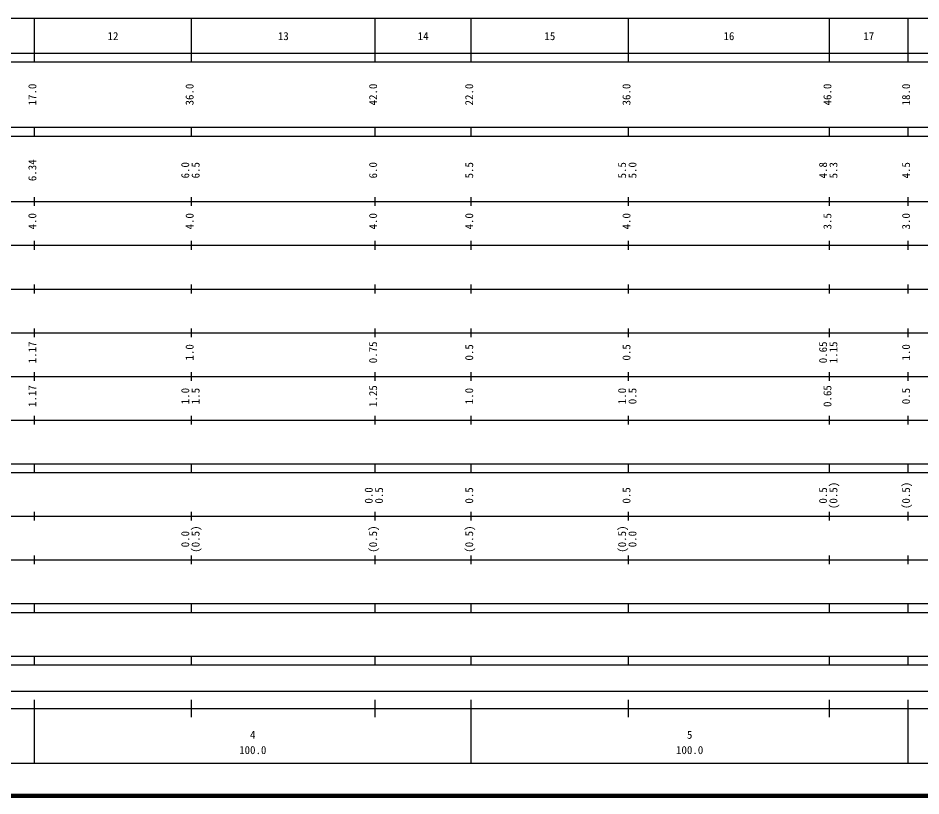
# Model space of a CAD drawing. Units: millimetres on the paper, enlarged 1000 times. Extents: x 40000 to 680000, y 20000 to 380000.
# Drawn here: x 264274 to 470948, y 20000 to 198000 of the extents above; entities that cross this region are included whole.
import ezdxf
from ezdxf.enums import TextEntityAlignment as Align

# ---------------------------------------------------------------- set-up
doc = ezdxf.new("R2010")
doc.units = ezdxf.units.MM
doc.header["$LTSCALE"] = 1000
doc.layers.add('M-TTL', color=2, linetype='Continuous', lineweight=140)
doc.layers.add('M-TTL-BAND', color=7, linetype='Continuous', lineweight=25)
doc.styles.add('ＭＳ ゴシック', font='')
doc.styles.get('ＭＳ ゴシック').set_extended_font_data('MS Gothic')

msp = doc.modelspace()

# ---------------------------------------------------------------- linework, layer by layer
at = {"layer": 'M-TTL'}
msp.add_line((40000, 20000), (680000, 20000), dxfattribs=at)
at = {"layer": 'M-TTL-BAND'}
for p, q in [((68000, 198000), (579000, 198000)), ((268000, 188000), (268000, 198000)), ((304000, 188000), (304000, 198000)), ((346000, 188000), (346000, 198000)), ((368000, 188000), (368000, 198000)), ((404000, 188000), (404000, 198000)), ((450000, 188000), (450000, 198000)), ((468000, 188000), (468000, 198000)), ((40000, 190000), (579000, 190000)), ((40000, 188000), (579000, 188000)), ((40000, 173000), (579000, 173000)), ((268000, 171000), (268000, 173000)), ((304000, 171000), (304000, 173000)), ((346000, 171000), (346000, 173000)), ((368000, 171000), (368000, 173000)), ((404000, 171000), (404000, 173000)), ((450000, 171000), (450000, 173000)), ((468000, 171000), (468000, 173000)), ((40000, 171000), (579000, 171000)), ((40000, 156000), (579000, 156000)), ((268000, 155000), (268000, 157000)), ((304000, 155000), (304000, 157000)), ((346000, 155000), (346000, 157000)), ((368000, 155000), (368000, 157000)), ((404000, 155000), (404000, 157000)), ((450000, 155000), (450000, 157000)), ((468000, 155000), (468000, 157000)), ((268000, 145000), (268000, 147000)), ((304000, 145000), (304000, 147000)), ((346000, 145000), (346000, 147000)), ((368000, 145000), (368000, 147000)), ((404000, 145000), (404000, 147000)), ((450000, 145000), (450000, 147000)), ((468000, 145000), (468000, 147000)), ((46000, 146000), (579000, 146000)), ((268000, 135000), (268000, 137000)), ((304000, 135000), (304000, 137000)), ((346000, 135000), (346000, 137000)), ((368000, 135000), (368000, 137000)), ((404000, 135000), (404000, 137000)), ((450000, 135000), (450000, 137000)), ((468000, 135000), (468000, 137000)), ((52000, 136000), (579000, 136000)), ((268000, 125000), (268000, 127000)), ((304000, 125000), (304000, 127000)), ((346000, 125000), (346000, 127000)), ((368000, 125000), (368000, 127000)), ((404000, 125000), (404000, 127000)), ((450000, 125000), (450000, 127000)), ((468000, 125000), (468000, 127000)), ((46000, 126000), (579000, 126000)), ((52000, 116000), (579000, 116000)), ((268000, 115000), (268000, 117000)), ((304000, 115000), (304000, 117000)), ((346000, 115000), (346000, 117000)), ((368000, 115000), (368000, 117000)), ((404000, 115000), (404000, 117000)), ((450000, 115000), (450000, 117000)), ((468000, 115000), (468000, 117000)), ((46000, 106000), (579000, 106000)), ((268000, 105000), (268000, 107000)), ((304000, 105000), (304000, 107000)), ((346000, 105000), (346000, 107000)), ((368000, 105000), (368000, 107000)), ((404000, 105000), (404000, 107000)), ((450000, 105000), (450000, 107000)), ((468000, 105000), (468000, 107000)), ((40000, 96000), (579000, 96000)), ((268000, 94000), (268000, 96000)), ((304000, 94000), (304000, 96000)), ((346000, 94000), (346000, 96000)), ((368000, 94000), (368000, 96000)), ((404000, 94000), (404000, 96000)), ((450000, 94000), (450000, 96000)), ((468000, 94000), (468000, 96000)), ((40000, 94000), (579000, 94000)), ((268000, 83000), (268000, 85000)), ((304000, 83000), (304000, 85000)), ((346000, 83000), (346000, 85000)), ((368000, 83000), (368000, 85000)), ((404000, 83000), (404000, 85000)), ((450000, 83000), (450000, 85000)), ((468000, 83000), (468000, 85000)), ((49000, 84000), (579000, 84000)), ((268000, 73000), (268000, 75000)), ((304000, 73000), (304000, 75000)), ((346000, 73000), (346000, 75000)), ((368000, 73000), (368000, 75000)), ((404000, 73000), (404000, 75000)), ((450000, 73000), (450000, 75000)), ((468000, 73000), (468000, 75000)), ((40000, 74000), (579000, 74000)), ((40000, 64000), (579000, 64000)), ((268000, 62000), (268000, 64000)), ((304000, 62000), (304000, 64000)), ((346000, 62000), (346000, 64000)), ((368000, 62000), (368000, 64000)), ((404000, 62000), (404000, 64000)), ((450000, 62000), (450000, 64000)), ((468000, 62000), (468000, 64000)), ((40000, 62000), (579000, 62000)), ((40000, 52000), (579000, 52000)), ((268000, 50000), (268000, 52000)), ((304000, 50000), (304000, 52000)), ((346000, 50000), (346000, 52000)), ((368000, 50000), (368000, 52000)), ((404000, 50000), (404000, 52000)), ((450000, 50000), (450000, 52000)), ((468000, 50000), (468000, 52000)), ((40000, 50000), (579000, 50000)), ((117500, 44000), (565000, 44000)), ((268000, 27500), (268000, 42000)), ((304000, 38000), (304000, 42000)), ((346000, 38000), (346000, 42000)), ((368000, 27500), (368000, 42000)), ((404000, 38000), (404000, 42000)), ((450000, 38000), (450000, 42000)), ((468000, 27500), (468000, 42000)), ((40000, 40000), (579000, 40000)), ((68000, 27500), (579000, 27500))]:
    msp.add_line(p, q, dxfattribs=at)

# ---------------------------------------------------------------- texts
at = {"layer": 'M-TTL-BAND', "style": 'ＭＳ ゴシック'}
for s, p in [('12', (286000, 192405)), ('13', (325000, 192405)), ('14', (357000, 192405)), ('15', (386000, 192405)), ('16', (427000, 192405)), ('17', (459000, 192405)), ('4', (318000, 32523)), ('5', (418000, 32523)), ('100.0', (318000, 29033)), ('100.0', (418000, 29033))]:
    msp.add_text(s, height=1833, dxfattribs=at).set_placement(p, align=Align.BOTTOM_CENTER)
for s, p in [('17.0', (269000, 180500)), ('36.0', (305000, 180500)), ('42.0', (347000, 180500)), ('22.0', (369000, 180500)), ('36.0', (405000, 180500)), ('46.0', (451000, 180500)), ('18.0', (469000, 180500)), ('6.34', (269000, 163174)), ('6.0', (304000, 163174)), ('6.5', (306370, 163174)), ('6.0', (347000, 163174)), ('5.5', (369000, 163174)), ('5.5', (404000, 163174)), ('5.0', (406370, 163174)), ('4.8', (450000, 163174)), ('5.3', (452370, 163174)), ('4.5', (469000, 163174)), ('4.0', (269000, 151500)), ('4.0', (305000, 151500)), ('4.0', (347000, 151500)), ('4.0', (369000, 151500)), ('4.0', (405000, 151500)), ('3.5', (451000, 151500)), ('3.0', (469000, 151500)), ('1.17', (269000, 121500)), ('1.0', (305000, 121500)), ('0.75', (347000, 121500)), ('0.5', (369000, 121500)), ('0.5', (405000, 121500)), ('0.65', (450000, 121500)), ('1.15', (452370, 121500)), ('1.0', (469000, 121500)), ('1.17', (269000, 111500)), ('1.25', (347000, 111500)), ('0.65', (451000, 111500)), ('1.0', (304000, 111500)), ('1.5', (306370, 111500)), ('1.0', (369000, 111500)), ('1.0', (404000, 111500)), ('0.5', (406370, 111500)), ('0.5', (469000, 111500)), ('(0.5)', (452370, 88764)), ('(0.5)', (469000, 88764)), ('0.0', (346000, 88764)), ('0.5', (348370, 88764)), ('0.5', (369000, 88764)), ('0.5', (405000, 88764)), ('0.5', (450000, 88764)), ('(0.5)', (306370, 78764)), ('(0.5)', (347000, 78764)), ('(0.5)', (369000, 78764)), ('(0.5)', (404000, 78764)), ('0.0', (304000, 78764)), ('0.0', (406370, 78764))]:
    msp.add_text(s, height=1833, rotation=90, dxfattribs=at).set_placement(p, align=Align.BOTTOM_CENTER)

doc.saveas('drawing.dxf')
